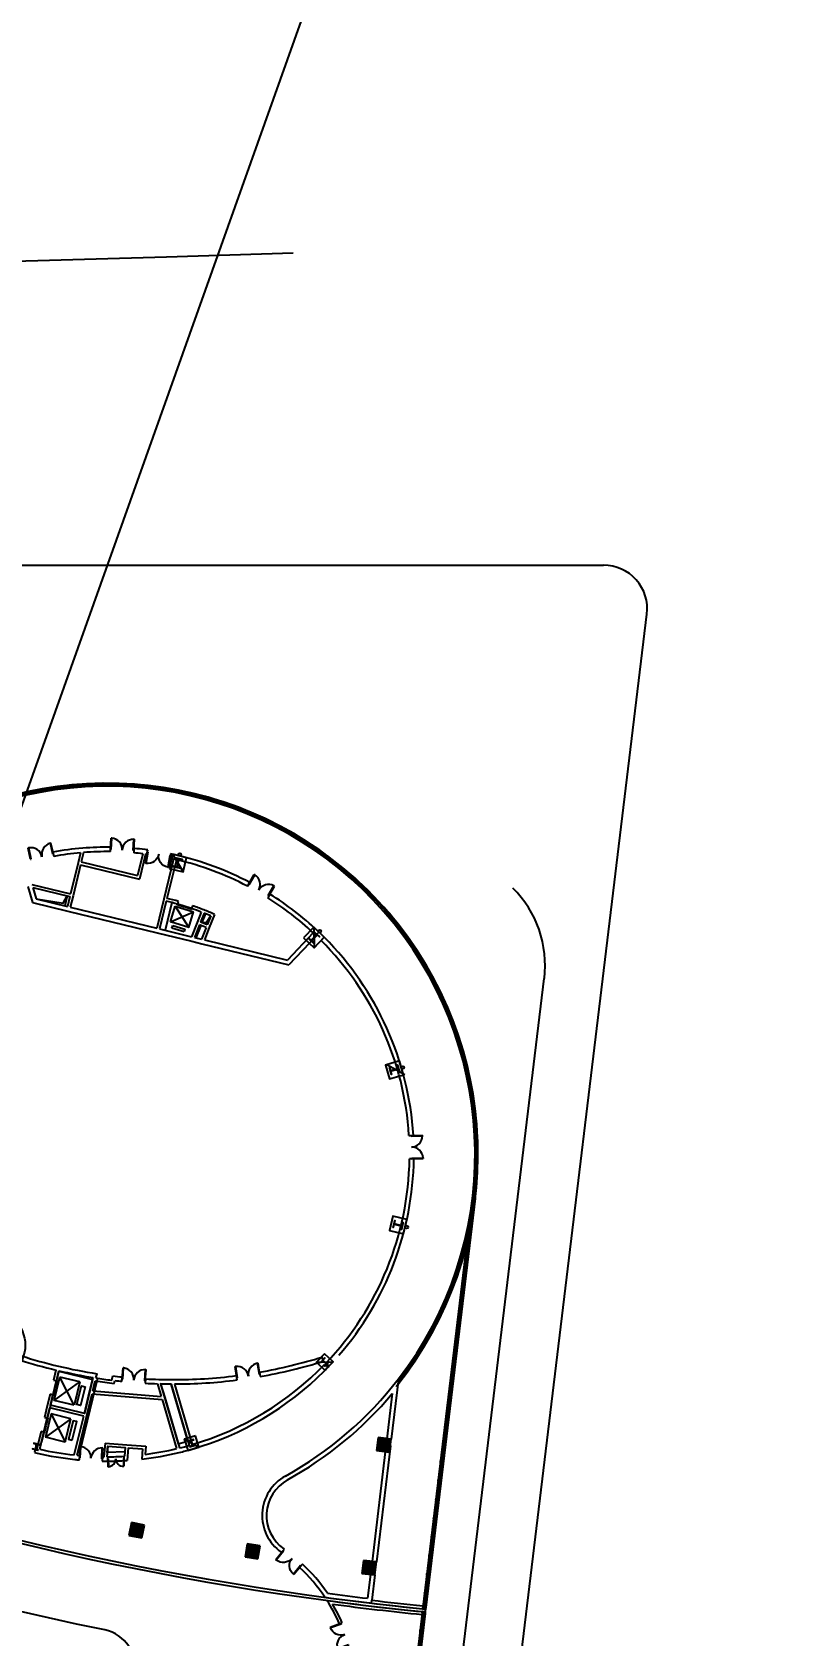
# Model space of a CAD drawing. Extents: x 1962160 to 37842216, y -162679 to 2997677.
# Drawn here: x 37565913 to 37618427, y 2548666 to 2658923 of the extents above; entities that cross this region are included whole.
import ezdxf
from ezdxf.enums import TextEntityAlignment as Align

# ---------------------------------------------------------------- set-up
doc = ezdxf.new("R2010")
doc.units = 0
doc.header["$LTSCALE"] = 1000
doc.layers.get('0').update_dxf_attribs({"color": 8})
doc.layers.get('Defpoints').update_dxf_attribs({"color": 8})
for name, color, linetype in [('#标注', 8, 'Continuous'), ('1-WIN-1', 8, 'Continuous'), ('A-FLOR', 8, 'Continuous'), ('DIM', 8, 'Continuous'), ('G-ACCS', 8, 'Continuous'), ('PUB_HATCH', 8, 'Continuous'), ('周边建筑', 8, 'Continuous')]:
    doc.layers.add(name, color=color, linetype=linetype)
doc.styles.add('#文字', font='jrs.shx', dxfattribs={"width": 0.7, "bigfont": 'hztxt.shx'})
doc.styles.add('JHZX', font='jrs.shx', dxfattribs={"width": 0.6, "bigfont": 'jhz.shx'})
doc.dimstyles.new('JZBZ-600', dxfattribs={"dimscale": 600, "dimtxt": 3, "dimasz": 1.5, "dimexe": 1, "dimexo": 1, "dimgap": 0.5, "dimtad": 1, "dimdec": 0, "dimdsep": 46, "dimtxsty": 'JHZX', "dimblk1": 'ARCHTICK', "dimblk2": 'ARCHTICK', "dimsah": 1, "dimcen": 0, "dimclrd": 1, "dimclre": 1, "dimclrt": 2, "dimadec": 1, "dimazin": 2, "dimtfac": 1, "dimtdec": 0, "dimtix": 1, "dimtmove": 0, "dimatfit": 3, "dimfxl": 1, "dimtolj": 1, "dimlwd": -1, "dimlwe": -1, "dimarcsym": 1})

# ---------------------------------------------------------------- blocks, each defined once
blk = doc.blocks.new('幕墙分隔')
blk.add_line((-40, -100), (40, 100))
blk.add_lwpolyline([(-40, 100), (40, 100), (40, -100), (-40, -100)], close=True)
blk = doc.blocks.new('$DORLIB2D$00000127')
for points in [[(-0.53, 0.79), (-0.53, 0.69)], [(-0.03, 0.79), (-0.53, 0.79)], [(-0.03, 0.69), (-0.53, 0.69)], [(0.5, 0.5), (-0.5, 0.5)], [(-0.03, 0.79), (-0.03, 0.69)], [(0.53, 0.79), (0.03, 0.79)], [(0.03, 0.79), (0.03, 0.69)], [(0.53, 0.69), (0.03, 0.69)], [(0.53, 0.79), (0.53, 0.69)]]:
    blk.add_lwpolyline(points)
blk = doc.blocks.new('$DorLib2D$00000002')
at = {"layer": '1-WIN-1'}
for p, q in [((-0.5, 0), (-0.5, 0.4875)), ((-0.475, 0.4875), (-0.5, 0.4875)), ((-0.5, 0), (-0.475, 0)), ((-0.475, 0), (-0.475, 0.4875)), ((0.475, 0), (0.475, 0.4875)), ((0.475, 0.4875), (0.5, 0.4875)), ((0.5, 0), (0.475, 0)), ((0.5, 0), (0.5, 0.4875))]:
    blk.add_line(p, q, dxfattribs=at)
for centre, start, end in [((-0.4875, 0), 0, 88.530716), ((0.4875, 0), 91.469284, 180)]:
    blk.add_arc(centre, 0.4875, start, end, dxfattribs=at)
blk = doc.blocks.new('15')
at = {"layer": 'PUB_HATCH'}
for points in [[(34492181, 3970025), (34492295, 3970918), (34491402, 3971032), (34491288, 3970139)], [(34475147, 3964132), (34475325, 3965014), (34474442, 3965193), (34474264, 3964310)], [(34483131, 3962703), (34483274, 3963591), (34482385, 3963734), (34482242, 3962846)], [(34491165, 3961589), (34491273, 3962483), (34490380, 3962591), (34490272, 3961697)]]:
    blk.add_hatch(color=256, dxfattribs=at).paths.add_polyline_path(points)
at = {"layer": '周边建筑'}
for p, q in [((34469034, 4011286), (34469098, 4010993)), ((34470938, 4011237), (34470771, 4010554)), ((34471148, 4011255), (34470989, 4010604)), ((34472996, 4011316), (34473011, 4011615)), ((34474609, 4011535), (34474594, 4011236)), ((34475207, 4011172), (34474841, 4009667)), ((34475501, 4011135), (34475552, 4011431)), ((34477129, 4011159), (34477078, 4010863)), ((34470771, 4010554), (34470251, 4008416)), ((34470942, 4010409), (34470422, 4008272)), ((34470942, 4010409), (34474988, 4009425)), ((34470989, 4010604), (34474841, 4009667)), ((34475407, 4011147), (34474988, 4009425)), ((34477331, 4010808), (34476660, 4008052)), ((34477526, 4010763), (34476879, 4008103)), ((34477257, 4011137), (34477992, 4009929)), ((34467582, 4009065), (34470251, 4008416)), ((34482418, 4008937), (34482567, 4009197)), ((34467310, 4008926), (34467635, 4007817)), ((34467647, 4008844), (34467874, 4008068)), ((34467647, 4008844), (34467874, 4008068)), ((34467647, 4008844), (34470204, 4008222)), ((34467874, 4008068), (34470039, 4007541)), ((34470010, 4008269), (34469844, 4007589)), ((34470204, 4008222), (34470039, 4007541)), ((34470422, 4008272), (34470233, 4007494)), ((34476660, 4008052), (34476173, 4006049)), ((34476831, 4007909), (34476368, 4006002)), ((34477619, 4007705), (34477679, 4007896)), ((34483955, 4008400), (34483805, 4008139)), ((34467635, 4007817), (34470065, 4007226)), ((34470065, 4007226), (34476200, 4005734)), ((34470233, 4007494), (34476173, 4006049)), ((34477220, 4007813), (34476756, 4005906)), ((34477113, 4006484), (34477430, 4007558)), ((34477113, 4006484), (34478696, 4007185)), ((34477430, 4007558), (34478696, 4007185)), ((34477430, 4007558), (34478379, 4006110)), ((34478379, 4006110), (34478696, 4007185)), ((34478633, 4007597), (34478573, 4007406)), ((34479238, 4007162), (34478957, 4006453)), ((34479424, 4007089), (34479180, 4006472)), ((34479516, 4007052), (34479272, 4006435)), ((34479885, 4006895), (34479641, 4006279)), ((34480142, 4007001), (34479788, 4006109)), ((34476200, 4005734), (34478580, 4005155)), ((34476368, 4006002), (34478567, 4005467)), ((34478379, 4006110), (34477113, 4006484)), ((34477222, 4006044), (34477278, 4006232)), ((34478049, 4005800), (34477222, 4006044)), ((34477278, 4006232), (34478104, 4005988)), ((34478104, 4005988), (34478049, 4005800)), ((34478957, 4006453), (34478567, 4005467)), ((34479106, 4006286), (34478763, 4005419)), ((34479199, 4006249), (34478861, 4005396)), ((34479567, 4006093), (34479253, 4005300)), ((34479788, 4006109), (34479449, 4005252)), ((34486936, 4005734), (34485153, 4003865)), ((34486964, 4006124), (34486997, 4004710)), ((34487118, 4005562), (34487325, 4005779)), ((34478580, 4005155), (34479267, 4004988)), ((34478763, 4005419), (34479253, 4005300)), ((34479267, 4004988), (34485250, 4003533)), ((34479449, 4005252), (34485153, 4003865)), ((34487154, 4005527), (34485250, 4003533)), ((34487686, 4005427), (34487474, 4005215)), ((34492000, 3996676), (34493241, 3995998)), ((34493516, 3991800), (34493816, 3991807)), ((34493853, 3990208), (34493553, 3990201)), ((34488590, 3908973), (34498066, 3987461)), ((34497868, 3987485), (34494473, 3959367)), ((34497967, 3987473), (34494572, 3959355)), ((34498066, 3987461), (34494671, 3959343)), ((34498066, 3987461), (34497868, 3987485)), ((34487163, 3976213), (34488294, 3976233)), ((34487631, 3976284), (34487541, 3976570)), ((34487738, 3976089), (34487810, 3976019)), ((34487801, 3976154), (34487873, 3976085)), ((34487954, 3975881), (34487810, 3976019)), ((34487810, 3976019), (34487954, 3975881)), ((34487873, 3976085), (34488018, 3975947)), ((34488018, 3975947), (34487873, 3976085)), ((34469443, 3975629), (34468249, 3970721)), ((34469248, 3975676), (34469079, 3974980)), ((34469079, 3974980), (34469273, 3974932)), ((34469132, 3973587), (34469522, 3975190)), ((34469132, 3973587), (34470882, 3974859)), ((34469273, 3974932), (34469443, 3975629)), ((34470492, 3973256), (34469522, 3975190)), ((34470882, 3974859), (34469522, 3975190)), ((34470882, 3974859), (34470492, 3973256)), ((34472097, 3975117), (34470854, 3970005)), ((34471767, 3975030), (34471200, 3972698)), ((34471558, 3974171), (34471778, 3975073)), ((34471778, 3975073), (34471800, 3975163)), ((34471781, 3974240), (34471950, 3974937)), ((34471998, 3975132), (34472069, 3975424)), ((34473093, 3974979), (34473164, 3975272)), ((34473245, 3974759), (34473293, 3974955)), ((34473782, 3974901), (34473806, 3975200)), ((34475401, 3975073), (34475377, 3974773)), ((34481708, 3974995), (34481663, 3975292)), ((34483245, 3975531), (34483290, 3975234)), ((34492793, 3975071), (34492292, 3970918)), ((34468843, 3974008), (34468650, 3973215)), ((34469037, 3973961), (34468843, 3974008)), ((34468868, 3973265), (34469037, 3973961)), ((34471200, 3972698), (34471558, 3974171)), ((34471371, 3972553), (34471733, 3974044)), ((34471733, 3974044), (34476548, 3973659)), ((34471781, 3974240), (34476488, 3973865)), ((34476233, 3974736), (34476488, 3973865)), ((34476443, 3974730), (34476721, 3973781)), ((34476721, 3973781), (34477734, 3970322)), ((34477176, 3974718), (34478411, 3970501)), ((34477384, 3974718), (34478603, 3970556)), ((34492370, 3974066), (34491994, 3970956)), ((34468650, 3973215), (34468457, 3972422)), ((34468907, 3972664), (34468517, 3971060)), ((34468651, 3972375), (34468821, 3973070)), ((34471153, 3972503), (34468821, 3973070)), ((34471200, 3972698), (34468868, 3973265)), ((34470267, 3972333), (34468907, 3972664)), ((34468907, 3972664), (34469877, 3970729)), ((34470492, 3973256), (34469132, 3973587)), ((34476548, 3973659), (34477540, 3970275)), ((34468457, 3972422), (34468651, 3972375)), ((34470267, 3972333), (34468517, 3971060)), ((34469877, 3970729), (34470267, 3972333)), ((34470505, 3969839), (34471153, 3972503)), ((34470705, 3969818), (34471371, 3972553)), ((34468221, 3971450), (34467913, 3970186)), ((34468132, 3970238), (34468415, 3971403)), ((34468415, 3971403), (34468221, 3971450)), ((34469877, 3970729), (34468517, 3971060)), ((34472623, 3970662), (34472548, 3969718)), ((34472623, 3970662), (34474118, 3970543)), ((34472807, 3970447), (34472748, 3969717)), ((34472807, 3970447), (34474003, 3970351)), ((34474118, 3970543), (34475414, 3970439)), ((34475414, 3970439), (34475370, 3969882)), ((34478079, 3970923), (34479072, 3970381)), ((34492238, 3970473), (34491273, 3962483)), ((34491402, 3971032), (34491288, 3970139)), ((34492295, 3970918), (34491402, 3971032)), ((34492181, 3970025), (34492295, 3970918)), ((34467816, 3970209), (34467769, 3970015)), ((34470871, 3969501), (34470887, 3969801)), ((34472435, 3969720), (34472419, 3969420)), ((34472810, 3969417), (34472802, 3969717)), ((34473901, 3969749), (34473910, 3969449)), ((34474003, 3970351), (34473955, 3969752)), ((34474202, 3970335), (34474132, 3969462)), ((34474202, 3970335), (34475199, 3970256)), ((34475199, 3970256), (34475143, 3969553)), ((34491886, 3970063), (34490975, 3962519)), ((34491288, 3970139), (34492181, 3970025)), ((34474442, 3965193), (34474264, 3964310)), ((34475325, 3965014), (34474442, 3965193)), ((34475147, 3964132), (34475325, 3965014)), ((34474264, 3964310), (34475147, 3964132)), ((34482385, 3963734), (34482242, 3962846)), ((34482242, 3962846), (34483131, 3962703)), ((34483274, 3963591), (34482385, 3963734)), ((34483131, 3962703), (34483274, 3963591)), ((34484761, 3963125), (34484952, 3963358)), ((34486188, 3962341), (34485997, 3962109)), ((34490380, 3962591), (34490272, 3961697)), ((34490272, 3961697), (34491165, 3961589)), ((34491273, 3962483), (34490380, 3962591)), ((34490867, 3961625), (34490670, 3959987)), ((34491165, 3961589), (34490956, 3959852)), ((34491165, 3961589), (34491273, 3962483)), ((34490932, 3959654), (34490956, 3959852)), ((34494473, 3959367), (34494461, 3959266)), ((34494572, 3959355), (34494560, 3959254)), ((34494671, 3959343), (34494659, 3959242)), ((34494425, 3958970), (34488391, 3908997)), ((34494524, 3958958), (34488491, 3908985)), ((34494623, 3958946), (34488590, 3908973)), ((34488738, 3958220), (34488927, 3958288)), ((34494437, 3959071), (34494425, 3958970)), ((34494636, 3959047), (34494437, 3959071)), ((34494659, 3959242), (34494461, 3959266)), ((34494536, 3959059), (34494524, 3958958)), ((34494636, 3959047), (34494623, 3958946))]:
    blk.add_line(p, q, dxfattribs=at)
for points in [[(34359992, 4017303), (34327805, 3985497, 0.412976), (34327775, 3981828, 0.1494419), (34462606, 3908362, 0.4147261), (34465680, 3910394), (34474631, 3954750, 0.4131229), (34472606, 3957811, -0.1495092), (34363678, 4017272, 0.4157146), (34359992, 4017303)], [(34364788, 4016146, 0.4135318), (34361115, 4016163), (34330351, 3985764, 0.4147813), (34330332, 3982083, 0.1704917), (34485713, 3906702, 0.412564), (34488590, 3908973), (34498066, 3987461, 1.4690135), (34452166, 3975482), (34449731, 3968074, -0.0653164), (34400998, 3991683, 0.0893479), (34393139, 3995037), (34392608, 3995159, -0.1125361), (34383038, 3999773, -0.0289167), (34364788, 4016146)]]:
    blk.add_lwpolyline(points, format="xyb", close=True, dxfattribs=at)
for points in [[(34477020, 4010166), (34477992, 4009929), (34478228, 4010901), (34477257, 4011137)], [(34477701, 4010808), (34477935, 4010751), (34477938, 4010766), (34477452, 4010884), (34477449, 4010869), (34477682, 4010813), (34477547, 4010259), (34477314, 4010316), (34477310, 4010301), (34477796, 4010183), (34477800, 4010197), (34477567, 4010254)], [(34486273, 4005401), (34486997, 4004710), (34487687, 4005434), (34486964, 4006124)], [(34487184, 4005617), (34487358, 4005451), (34487368, 4005462), (34487006, 4005807), (34486996, 4005796), (34487170, 4005630), (34486776, 4005218), (34486603, 4005384), (34486592, 4005373), (34486954, 4005028), (34486964, 4005039), (34486791, 4005204)], [(34493145, 3995970), (34492864, 3996929), (34491904, 3996648), (34492185, 3995688)], [(34492248, 3996238), (34492181, 3996469), (34492166, 3996464), (34492307, 3995985), (34492321, 3995989), (34492254, 3996219), (34492801, 3996379), (34492868, 3996149), (34492883, 3996153), (34492742, 3996633), (34492728, 3996629), (34492795, 3996399)], [(34493140, 3985044), (34493376, 3986016), (34492404, 3986252), (34492168, 3985281)], [(34492497, 3985725), (34492554, 3985959), (34492539, 3985962), (34492421, 3985476), (34492436, 3985473), (34492493, 3985706), (34493046, 3985571), (34492990, 3985338), (34493004, 3985334), (34493122, 3985820), (34493108, 3985824), (34493051, 3985591)], [(34487715, 3976789), (34487163, 3976210), (34487741, 3975658), (34488294, 3976236)], [(34487855, 3976088), (34487724, 3975951), (34487735, 3975941), (34488011, 3976230), (34488000, 3976240), (34487869, 3976103), (34487601, 3976358), (34487732, 3976496), (34487722, 3976506), (34487445, 3976217), (34487456, 3976206), (34487587, 3976344)], [(34469435, 3975597), (34471767, 3975030), (34471200, 3972698), (34468868, 3973265)], [(34477650, 3970610), (34478135, 3970735), (34478081, 3970924), (34478271, 3970981), (34477176, 3974718), (34476443, 3974730)], [(34467917, 3970581), (34468101, 3970536), (34468105, 3970551), (34467716, 3970645), (34467713, 3970631), (34467897, 3970586), (34467810, 3970226), (34467625, 3970271), (34467622, 3970256), (34468010, 3970162), (34468014, 3970176), (34467829, 3970221)], [(34472772, 3970017), (34472807, 3970447), (34474003, 3970351), (34473979, 3970052)], [(34478847, 3971148), (34478079, 3970923), (34478304, 3970156), (34479072, 3970381)], [(34478618, 3970472), (34478435, 3970418), (34478440, 3970404), (34478824, 3970516), (34478819, 3970531), (34478637, 3970477), (34478533, 3970832), (34478715, 3970886), (34478711, 3970900), (34478327, 3970788), (34478331, 3970773), (34478514, 3970827)]]:
    blk.add_lwpolyline(points, close=True, dxfattribs=at)
for points in [[(34467874, 4008068), (34469740, 4007765), (34470010, 4008269)], [(34479272, 4006435), (34479594, 4006435), (34479885, 4006895)], [(34471252, 3974522), (34470942, 3973247), (34470690, 3973308), (34471000, 3974584), (34471252, 3974522)], [(34470361, 3970858), (34470671, 3972134), (34470419, 3972195), (34470109, 3970920), (34470361, 3970858)]]:
    blk.add_lwpolyline(points, dxfattribs=at)
for centre in [(34477766, 4011116), (34487394, 4005851), (34493100, 3996477), (34493355, 3985507)]:
    blk.add_circle(centre, 100, dxfattribs=at)
for centre, radius, start, end in [((34472756, 3990517), 25500, 321.62521, 191.46039), ((34472756, 3990517), 25500, 321.19766, 191.46039), ((34472759, 3990518), 25398, 321.98865, 191.50623), ((34472759, 3990518), 25298, 322.36583, 191.50626), ((34472756, 3990517), 21100, 94.54181, 100.15998), ((34472756, 3990517), 20800, 95.01371, 100.12862), ((34472756, 3990517), 21100, 89.30628, 94.54181), ((34472756, 3990517), 20800, 89.33764, 94.43312), ((34472756, 3990517), 20800, 83.23223, 84.92918), ((34472756, 3990517), 21100, 82.89146, 84.96054), ((34472756, 3990517), 21100, 82.38336, 82.89146), ((34472756, 3990517), 21100, 77.01114, 78.03761), ((34472756, 3990517), 20800, 82.41471, 82.6776), ((34472756, 3990517), 20800, 77.29319, 78.00626), ((34472756, 3990517), 21100, 62.28839, 77.01114), ((34472756, 3990517), 20800, 62.31975, 76.74222), ((34472756, 3990517), 17863, 74.19987, 76.81017), ((34472756, 3990517), 18063, 74.1821, 76.80484), ((34472756, 3990517), 20800, 47.0177, 57.91129), ((34472756, 3990517), 21100, 46.73828, 57.94265), ((34472756, 3990517), 17863, 68.72286, 70.9919), ((34472756, 3990517), 18063, 68.4021, 71.00966), ((34472756, 3990517), 18063, 65.86364, 68.4021), ((34472756, 3990517), 17863, 66.47721, 68.08134), ((34472756, 3990517), 17000, 66.37948, 68.06506), ((34472756, 3990517), 17200, 66.40301, 68.06898), ((34472756, 3990517), 20800, 46.32903, 46.73828), ((34472756, 3990517), 21100, 46.32903, 46.73828), ((34472756, 3990517), 20800, 3.53674, 44.96008), ((34472756, 3990517), 21100, 3.50539, 44.96008), ((34472756, 3990517), 20800, 316.32903, 359.12829), ((34472756, 3990517), 21100, 319.08077, 359.15964), ((34515345, 4165612), 260600, 224.76926, 263.47095), ((34477335, 4009345), 34626, 247.99431, 256.4945), ((34477335, 4009345), 34326, 247.85673, 256.66092), ((34477335, 4009345), 34326, 256.66092, 261.17532), ((34472756, 3990517), 20800, 286.32903, 316.07884), ((34477335, 4009345), 34326, 279.91397, 287.29722), ((34477335, 4009345), 34626, 279.9024, 287.29722), ((34472756, 3990517), 21100, 315.03803, 316.3321), ((34472756, 3990517), 20900, 316.07884, 316.32903), ((34472756, 3990517), 20900, 316.07884, 316.32903), ((34472756, 3990517), 21100, 316.07884, 316.32903), ((34477335, 4009345), 34626, 256.82544, 260.80121), ((34477335, 4009345), 34826, 261.10558, 263.25564), ((34477335, 4009345), 34626, 261.13323, 262.96256), ((34477335, 4009345), 34326, 263.0208, 264.09927), ((34477335, 4009345), 34626, 263.29585, 264.11084), ((34477335, 4009345), 34626, 266.75857, 268.17574), ((34477335, 4009345), 34326, 266.77014, 268.29593), ((34477335, 4009345), 34326, 268.29593, 269.85985), ((34477335, 4009345), 34326, 269.85985, 277.2431), ((34477335, 4009345), 34626, 270.08119, 277.25468), ((34472756, 3990517), 21100, 286.05619, 315.03803), ((34472756, 3990517), 25300, 298.99565, 322.37258), ((34477335, 4009345), 34626, 268.52366, 269.73618), ((34472756, 3990517), 25600, 298.99565, 320.01134), ((34515345, 4165612), 207600, 249.44583, 264.27487), ((34515345, 4165612), 207400, 249.44574, 264.27599), ((34472756, 3990517), 20800, 283.84911, 285.7781), ((34472756, 3990517), 21100, 256.32903, 256.87469), ((34472756, 3990517), 20900, 256.32903, 256.60317), ((34472756, 3990517), 21100, 256.87471, 263.99128), ((34472756, 3990517), 20800, 257.15544, 263.78751), ((34472756, 3990517), 21100, 263.99128, 264.87687), ((34472756, 3990517), 20800, 264.34349, 264.84649), ((34472756, 3990517), 21100, 269.08674, 269.66306), ((34472756, 3990517), 20800, 269.11712, 269.42762), ((34472756, 3990517), 21100, 269.66306, 270.14916), ((34472756, 3990517), 20800, 269.98007, 270.12761), ((34472756, 3990517), 20800, 270.12761, 273.15803), ((34472756, 3990517), 21100, 270.14916, 273.13648), ((34472756, 3990517), 20800, 273.15803, 273.30557), ((34472756, 3990517), 21100, 273.13648, 273.74143), ((34472756, 3990517), 21100, 276.49639, 283.59963), ((34472756, 3990517), 20800, 277.22022, 283.29755), ((34472756, 3990517), 21100, 283.59963, 286.05619), ((34486522, 3965677), 3100, 118.99565, 234.62176), ((34486522, 3965677), 2800, 118.99565, 234.62176), ((34477838, 3953447), 11900, 54.42424, 54.62176), ((34477838, 3953447), 12200, 54.32932, 54.62176), ((34477838, 3953447), 11900, 33.752, 46.7148), ((34477838, 3953447), 12200, 34.39154, 46.80972), ((34515345, 4165612), 207400, 262.34895, 263.21237), ((34477838, 3953447), 11900, 23.65022, 32.48098), ((34515345, 4165612), 207600, 262.39652, 264.21966), ((34515345, 4165612), 207100, 262.38613, 263.15713), ((34477838, 3953447), 12100, 23.58641, 30.47782), ((34515345, 4165612), 207800, 262.51225, 264.2186), ((34515345, 4165612), 207400, 263.21237, 264.22073), ((34515345, 4165612), 207200, 263.24007, 264.22179)]:
    blk.add_arc(centre, radius, start, end, dxfattribs=at)
for p in [(34495626, 3968085), (34495470, 3966794), (34495314, 3965504), (34495159, 3964213), (34495003, 3962922), (34494691, 3960341), (34494535, 3959050), (34494535, 3959050), (34494379, 3957760)]:
    blk.add_point(p, dxfattribs=at)
for name, p, xscale, yscale, zscale, rotation in [('$DorLib2D$00000002', (34468284, 4010969), -1600, -1600, 300, 192.3328503453967), ('$DorLib2D$00000002', (34473802, 4011426), -1600, -1600, 300, 177.1334111285713), ('$DorLib2D$00000002', (34476315, 4011147), -1600, 1600, 300, 170.2104859434147), ('$DorLib2D$00000002', (34483186, 4008668), -1600, -1600, 300, 150.115520998458), ('$DORLIB2D$00000127', (34478126, 4007651), -1000, 200, 200, 162.5958827385192), ('$DorLib2D$00000002', (34493685, 3991004), -1600, -1600, 300, 91.3325157954968), ('$DorLib2D$00000002', (34482476, 3975263), 1600, 1600, 300, 8.578538687903594), ('$DORLIB2D$00000127', (34469058, 3974470), 1000, -200, 200, 76.32902802323498), ('$DorLib2D$00000002', (34474592, 3974987), 1600, 1600, 300, 355.4347073834503), ('$DORLIB2D$00000127', (34468436, 3971912), -1000, -200, 200, 76.32902802298659), ('$DorLib2D$00000002', (34471653, 3969610), 1550, 1550, 300, 356.9818048822927), ('$DorLib2D$00000002', (34473356, 3969583), -1100, -1100, 300, 1.642820027024899), ('$DorLib2D$00000002', (34485474, 3962733), -1600, 1600, 300, 140.5695201642195), ('$DorLib2D$00000002', (34489103, 3957501), -1600, 1600, 200, 109.7954948184237)]:
    blk.add_blockref(name, p, dxfattribs=dict(at, xscale=xscale, yscale=yscale, zscale=zscale, rotation=rotation))
at = {"layer": '周边建筑', "rotation": 83.11562992480388}
for p in [(34495782, 3969376), (34495626, 3968085), (34495470, 3966794), (34495314, 3965504), (34495159, 3964213), (34495003, 3962922), (34494847, 3961632), (34494565, 3959296), (34494691, 3960341), (34494532, 3959020), (34494379, 3957760)]:
    blk.add_blockref('幕墙分隔', p, dxfattribs=at)
blk = doc.blocks.new('总体道路0521')
at = {"layer": 'G-ACCS'}
for p, q in [((35647918.48, 2918522.57), (35647964.06, 2918522.57)), ((35647954.69, 2918417), (35647967.04, 2918519.21)), ((35647948.57, 2918399.6), (35647959.98, 2918494.16))]:
    blk.add_line(p, q, dxfattribs=at)
blk.add_lwpolyline([(35647915.48, 2918543.24), (35647934.01, 2918543.77), (35647942.71, 2918544.05)], dxfattribs=at)
for centre, radius, end in [((35647964.06, 2918519.57), 3, 90), ((35647952.54, 2918495.05), 7.5, 45.2718)]:
    blk.add_arc(centre, radius, 353.1156, end, dxfattribs=at)
blk = doc.blocks.new('A$C06ac024f')
at = {"xscale": 1000, "yscale": 1000, "zscale": 1000}
blk.add_blockref('总体道路0521', (-35647972511, -2918657177), dxfattribs=at)
at = {"layer": '周边建筑'}
blk.add_blockref('15', (-34515347, -4165614), dxfattribs=at)
blk = doc.blocks.new('_ARCHTICK')
at = {"const_width": 0.15}
blk.add_lwpolyline([(-0.5, -0.5), (0.5, 0.5)], dxfattribs=at)
blk = doc.blocks.new('*D115')
at = {"layer": '#标注', "color": 1, "transparency": 16777216}
for p, q in [((36781164, 2918456), (36785934, 2916757)), ((36719446, 2731846), (36785369, 2916958)), ((36715241, 2733344), (36720011, 2731645))]:
    blk.add_line(p, q, dxfattribs=at)
at = {"layer": 'Defpoints', "color": 0, "transparency": 16777216}
for p in [(36780599, 2918657), (36785369, 2916958), (36714676, 2733545)]:
    blk.add_point(p, dxfattribs=at)
at = {"layer": '#标注', "color": 1, "transparency": 16777216, "xscale": 900, "yscale": 900, "zscale": 900}
for p, rotation in [((36785369, 2916958), 70.39804444161874), ((36719446, 2731846), 250.3980444416187)]:
    blk.add_blockref('_ARCHTICK', p, dxfattribs=dict(at, rotation=rotation))
at = {"layer": '#标注', "color": 2, "transparency": 16777216, "insert": (36751277, 2824805), "char_height": 1800, "attachment_point": 5, "rotation": 70.39804, "style": 'JHZX'}
blk.add_mtext('\\A1;196500', dxfattribs=at)
blk = doc.blocks.new('*U250')
blk.add_line((20, 0), (20, 0))
blk.add_circle((24, 0), 4)
at = {"style": 'JHZX', "width": 0.75}
blk.add_attdef('AXES', text='', height=4, dxfattribs=at).set_placement((24, 0), align=Align.MIDDLE_CENTER)
blk = doc.blocks.new('ZW-5001')
at = {"layer": '#标注'}
ref = blk.add_blockref('*U250', (36716419.4, 2735259.7), dxfattribs=dict(at, xscale=600, yscale=600, zscale=600, rotation=340.3978626698391))
ref.add_attrib('AXES', 'DC', dxfattribs={"layer": '0', "height": 2400, "rotation": 340.397863, "style": '#文字', "width": 0.7}).set_placement((36729984.8, 2730428.7), align=Align.MIDDLE_CENTER)
dim = blk.add_aligned_dim(p1=(36714676, 2733545.1), p2=(36780598.5, 2918657.2), distance=-5063.6, dimstyle='JZBZ-600', dxfattribs=at)
dim.commit()
dim.dimension.update_dxf_attribs({"geometry": '*D115', "text_midpoint": (36751276.9, 2824805)})
blk = doc.blocks.new('FDGFH')
at = {"layer": 'A-FLOR'}
blk.add_blockref('ZW-5001', (-36780599, -2918657), dxfattribs=at)

msp = doc.modelspace()

# ---------------------------------------------------------------- block references
at = {"layer": 'DIM', "ltscale": 10}
msp.add_blockref('A$C06ac024f', (37613657.1, 2756879.8), dxfattribs=at)
at = {"layer": 'DIM'}
msp.add_blockref('FDGFH', (37613657.1, 2756879.8), dxfattribs=at)

doc.saveas('drawing.dxf')
